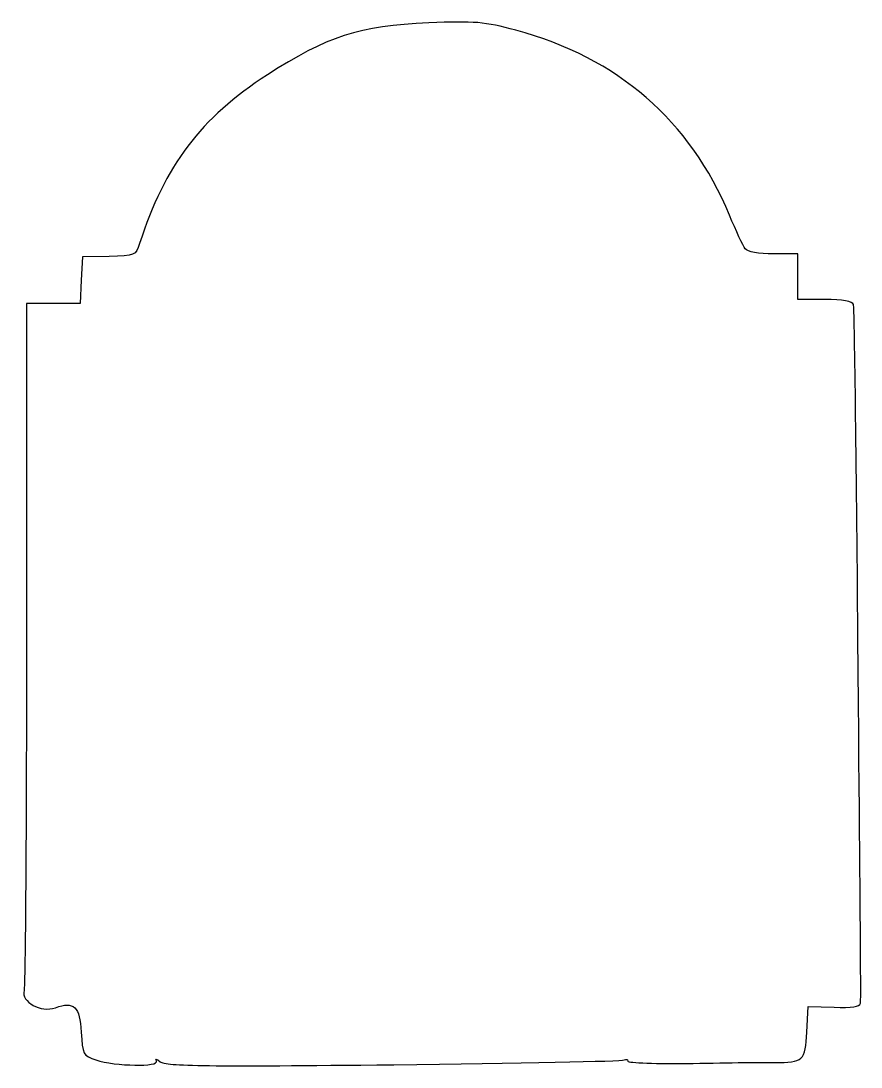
# Model space of a CAD drawing. Header units: centimetres. Extents: x -5.4 to 5.4, y -6.7 to 6.7.
import ezdxf

# ---------------------------------------------------------------- set-up
doc = ezdxf.new("R2010")
doc.units = ezdxf.units.CM
doc.header["$MEASUREMENT"] = 0
doc.layers.add('Layer 1', color=7, linetype='Continuous')

msp = doc.modelspace()

# ---------------------------------------------------------------- linework, layer by layer
at = {"layer": 'Layer 1', "color": 176, "lineweight": 25}
msp.add_open_spline([(-4.44912, -6.63135), (-4.61405, -6.57632), (-4.62309, -6.55925), (-4.63823, -6.27448), (-4.63823, -6.27448), (-4.6556, -5.94753), (-4.73449, -5.87279), (-4.97022, -5.95999), (-4.97022, -5.95999), (-5.15599, -6.02873), (-5.41364, -5.88641), (-5.3736, -5.73721), (-5.3736, -5.73721), (-5.35682, -5.67467), (-5.34276, -3.66341), (-5.34236, -1.26771), (-5.34236, -1.26771), (-5.34236, -1.26771), (-5.34163, 3.0881), (-5.34163, 3.0881), (-5.34163, 3.0881), (-5.34163, 3.0881), (-4.99796, 3.0881), (-4.99796, 3.0881), (-4.99796, 3.0881), (-4.99796, 3.0881), (-4.65429, 3.0881), (-4.65429, 3.0881), (-4.65429, 3.0881), (-4.65429, 3.0881), (-4.63831, 3.38877), (-4.63831, 3.38877), (-4.63831, 3.38877), (-4.63831, 3.38877), (-4.62233, 3.68947), (-4.62233, 3.68947), (-4.62233, 3.68947), (-4.62233, 3.68947), (-4.28062, 3.69516), (-4.28062, 3.69516), (-4.28062, 3.69516), (-3.94973, 3.70063), (-3.93729, 3.7059), (-3.88783, 3.86068), (-3.88783, 3.86068), (-3.56861, 4.85984), (-3.10267, 5.47549), (-2.24713, 6.02852), (-2.24713, 6.02852), (-1.4837, 6.52201), (-1.06688, 6.65603), (-0.1733, 6.69532), (-0.1733, 6.69532), (0.41265, 6.72109), (0.54719, 6.70987), (0.94562, 6.60199), (0.94562, 6.60199), (2.25642, 6.24709), (3.18746, 5.44079), (3.69229, 4.22329), (3.69229, 4.22329), (3.775, 4.02385), (3.86512, 3.8307), (3.89258, 3.79406), (3.89258, 3.79406), (3.92258, 3.754), (4.06723, 3.72746), (4.25564, 3.72746), (4.25564, 3.72746), (4.25564, 3.72746), (4.5688, 3.72746), (4.5688, 3.72746), (4.5688, 3.72746), (4.5688, 3.72746), (4.5688, 3.43441), (4.5688, 3.43441), (4.5688, 3.43441), (4.5688, 3.43441), (4.5688, 3.14136), (4.5688, 3.14136), (4.5688, 3.14136), (4.5688, 3.14136), (4.91681, 3.14136), (4.91681, 3.14136), (4.91681, 3.14136), (5.14866, 3.14136), (5.27172, 3.11913), (5.28553, 3.07476), (5.28553, 3.07476), (5.29691, 3.03814), (5.32225, 1.11399), (5.34183, -1.20112), (5.34183, -1.20112), (5.38234, -5.98897), (5.38115, -5.81503), (5.37366, -5.90131), (5.37366, -5.90131), (5.36977, -5.94587), (5.26441, -5.96246), (5.03502, -5.9546), (5.03502, -5.9546), (5.03502, -5.9546), (4.70202, -5.94322), (4.70202, -5.94322), (4.70202, -5.94322), (4.70202, -5.94322), (4.68622, -6.27342), (4.68622, -6.27342), (4.68622, -6.27342), (4.66868, -6.6405), (4.63891, -6.66826), (4.26834, -6.6631), (4.26834, -6.6631), (4.1552, -6.66151), (3.68499, -6.66686), (3.22345, -6.67495), (3.22345, -6.67495), (2.76188, -6.68305), (2.38424, -6.67016), (2.38424, -6.64632), (2.38424, -6.64632), (2.38424, -6.62245), (2.36352, -6.61576), (2.3382, -6.6314), (2.3382, -6.6314), (2.31288, -6.64706), (0.98099, -6.67442), (-0.62154, -6.6922), (-0.62154, -6.6922), (-3.00577, -6.71868), (-3.55114, -6.71167), (-3.6228, -6.65357), (-3.6228, -6.65357), (-3.67137, -6.6142), (-3.694, -6.60989), (-3.67362, -6.64389), (-3.67362, -6.64389), (-3.62624, -6.72295), (-4.20258, -6.71363), (-4.44913, -6.63135), (-4.44913, -6.63135), (-4.44913, -6.63135), (-4.44912, -6.63135), (-4.44912, -6.63135)], degree=3, knots=[0, 0, 0, 0, 0.02702703, 0.02702703, 0.02702703, 0.02702703, 0.05405405, 0.05405405, 0.05405405, 0.05405405, 0.08108108, 0.08108108, 0.08108108, 0.08108108, 0.10810811, 0.10810811, 0.10810811, 0.10810811, 0.13513514, 0.13513514, 0.13513514, 0.13513514, 0.16216216, 0.16216216, 0.16216216, 0.16216216, 0.18918919, 0.18918919, 0.18918919, 0.18918919, 0.21621622, 0.21621622, 0.21621622, 0.21621622, 0.24324324, 0.24324324, 0.24324324, 0.24324324, 0.27027027, 0.27027027, 0.27027027, 0.27027027, 0.2972973, 0.2972973, 0.2972973, 0.2972973, 0.32432432, 0.32432432, 0.32432432, 0.32432432, 0.35135135, 0.35135135, 0.35135135, 0.35135135, 0.37837838, 0.37837838, 0.37837838, 0.37837838, 0.40540541, 0.40540541, 0.40540541, 0.40540541, 0.43243243, 0.43243243, 0.43243243, 0.43243243, 0.45945946, 0.45945946, 0.45945946, 0.45945946, 0.48648649, 0.48648649, 0.48648649, 0.48648649, 0.51351351, 0.51351351, 0.51351351, 0.51351351, 0.54054054, 0.54054054, 0.54054054, 0.54054054, 0.56756757, 0.56756757, 0.56756757, 0.56756757, 0.59459459, 0.59459459, 0.59459459, 0.59459459, 0.62162162, 0.62162162, 0.62162162, 0.62162162, 0.64864865, 0.64864865, 0.64864865, 0.64864865, 0.67567568, 0.67567568, 0.67567568, 0.67567568, 0.7027027, 0.7027027, 0.7027027, 0.7027027, 0.72972973, 0.72972973, 0.72972973, 0.72972973, 0.75675676, 0.75675676, 0.75675676, 0.75675676, 0.78378378, 0.78378378, 0.78378378, 0.78378378, 0.81081081, 0.81081081, 0.81081081, 0.81081081, 0.83783784, 0.83783784, 0.83783784, 0.83783784, 0.86486486, 0.86486486, 0.86486486, 0.86486486, 0.89189189, 0.89189189, 0.89189189, 0.89189189, 0.91891892, 0.91891892, 0.91891892, 0.91891892, 0.94594595, 0.94594595, 0.94594595, 0.94594595, 1, 1, 1, 1], dxfattribs=at)

doc.saveas('drawing.dxf')
